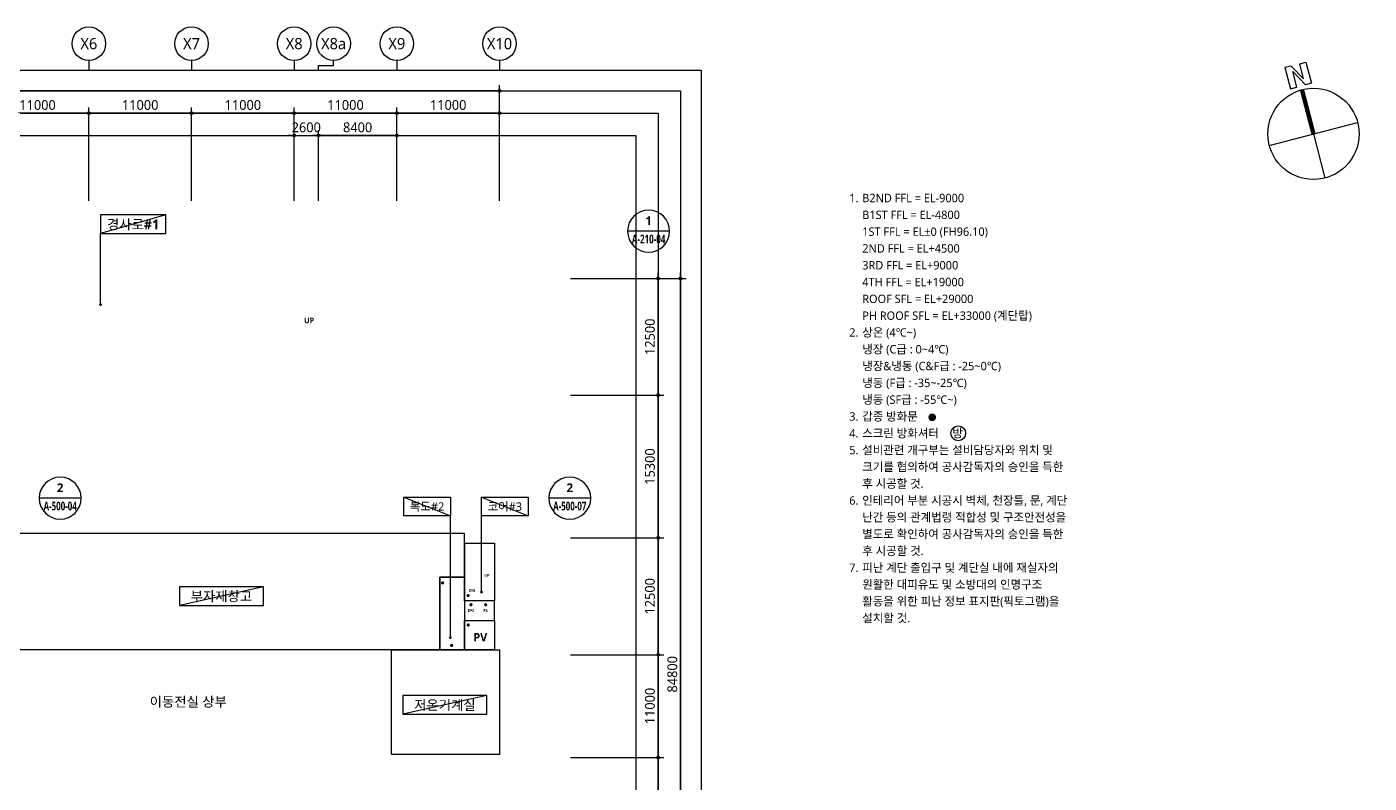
# Model space of a CAD drawing. Header units: millimetres. Extents: x -867282 to 190005487, y -1022614 to 455456909.
# Drawn here: x 635737 to 779566, y 88654 to 169666 of the extents above; entities that cross this region are included whole.
import ezdxf
from ezdxf.enums import TextEntityAlignment as Align

# ---------------------------------------------------------------- set-up
doc = ezdxf.new("R2010")
doc.units = ezdxf.units.MM
doc.header["$LTSCALE"] = 400
doc.header["$MEASUREMENT"] = 0
doc.header["$PDSIZE"] = -10
doc.layers.get('0').update_dxf_attribs({"linetype": 'CONTINUOUS'})
doc.layers.get('Defpoints').update_dxf_attribs({"color": 153, "linetype": 'CONTINUOUS'})
for name, color, linetype in [('A-ANNO-GRA1', 7, 'CONTINUOUS'), ('A-ANNO-NOTE', 7, 'CONTINUOUS'), ('A-ANNO-SYMB', 7, 'CONTINUOUS'), ('A-ANNO-TEXT1', 7, 'CONTINUOUS'), ('A-ANNO-TEXT2', 3, 'CONTINUOUS'), ('A-ANNO-TITL', 7, 'CONTINUOUS'), ('A-FLOR-MARK-ARCH', 1, 'CONTINUOUS'), ('A-ST-AXIS-BUB', 7, 'CONTINUOUS'), ('A-ST-AXIS-DIM', 7, 'CONTINUOUS'), ('AA-MKXS', 3, 'CONTINUOUS')]:
    doc.layers.add(name, color=color, linetype=linetype)
doc.layers.add('Defpoint', color=161, linetype='CONTINUOUS', plot=False)
doc.layers.add('면적', color=210, linetype='CONTINUOUS', plot=False)
doc.styles.add('2020음성 1차', font='')
doc.styles.add('SAMOO', font='romans.shx', dxfattribs={"bigfont": 'whgtxt.shx'})
doc.styles.add('SH_대대리576', font='malgun.ttf')
doc.styles.add('SH_진천_나눔', font='')
doc.styles.get('2020음성 1차').set_extended_font_data('NanumGothic', bold=True)
doc.styles.get('SH_진천_나눔').set_extended_font_data('NanumGothic', bold=True)
doc.dimstyles.new('SHP 600', dxfattribs={"dimscale": 300, "dimtxt": 3.5, "dimasz": 1, "dimexe": 2, "dimexo": 2, "dimgap": 1, "dimtad": 1, "dimdec": 0, "dimzin": 0, "dimdsep": 46, "dimtxsty": 'SH_대대리576', "dimblk": 'DIMDOT', "dimcen": 0.09, "dimclrt": 3, "dimadec": 0, "dimazin": 1, "dimtfac": 1, "dimtdec": 0, "dimtix": 1, "dimtmove": 2, "dimatfit": 0, "dimldrblk": 'DIMDOT', "dimfxl": 1, "dimtolj": 1, "dimtzin": 0, "dimarcsym": 0})

# ---------------------------------------------------------------- blocks, each defined once
blk = doc.blocks.new('DIMDOT')
at = {"color": 0}
blk.add_line((-2, 0), (2, 0), dxfattribs=at)
for radius in [0.5, 0.25]:
    blk.add_circle((0, 0), radius, dxfattribs=at)
blk = doc.blocks.new('*D4')
at = {"layer": 'A-ST-AXIS-DIM', "color": 0, "lineweight": -2, "transparency": 16777216}
for p, q in [((571782, 151016), (571782, 163416)), ((686082, 162816), (572082, 162816)), ((686382, 151016), (686382, 163416))]:
    blk.add_line(p, q, dxfattribs=at)
at = {"layer": 'Defpoints', "color": 0, "transparency": 16777216}
for p in [(571782, 162816), (571782, 150416), (686382, 150416)]:
    blk.add_point(p, dxfattribs=at)
at = {"layer": 'A-ST-AXIS-DIM', "color": 0, "linetype": 'ByBlock', "lineweight": -2, "transparency": 16777216, "xscale": 300, "yscale": 300, "zscale": 300, "rotation": 180}
blk.add_blockref('DIMDOT', (571782, 162816), dxfattribs=at)
at = {"layer": 'A-ST-AXIS-DIM', "color": 0, "linetype": 'ByBlock', "lineweight": -2, "transparency": 16777216, "xscale": 300, "yscale": 300, "zscale": 300}
blk.add_blockref('DIMDOT', (686382, 162816), dxfattribs=at)
at = {"layer": 'A-ST-AXIS-DIM', "color": 3, "transparency": 16777216, "insert": (629082, 163696), "char_height": 1050, "attachment_point": 5, "style": 'SH_대대리576'}
blk.add_mtext('\\A1;114600', dxfattribs=at)
blk = doc.blocks.new('*D9')
at = {"layer": 'A-ST-AXIS-DIM', "color": 0, "lineweight": -2, "transparency": 16777216}
for p, q in [((631382, 151016), (631382, 161016)), ((642082, 160416), (631682, 160416)), ((642382, 151016), (642382, 161016))]:
    blk.add_line(p, q, dxfattribs=at)
at = {"layer": 'Defpoints', "color": 0, "transparency": 16777216}
for p in [(631382, 160416), (631382, 150416), (642382, 150416)]:
    blk.add_point(p, dxfattribs=at)
at = {"layer": 'A-ST-AXIS-DIM', "color": 0, "linetype": 'ByBlock', "lineweight": -2, "transparency": 16777216, "xscale": 300, "yscale": 300, "zscale": 300, "rotation": 180}
blk.add_blockref('DIMDOT', (631382, 160416), dxfattribs=at)
at = {"layer": 'A-ST-AXIS-DIM', "color": 0, "linetype": 'ByBlock', "lineweight": -2, "transparency": 16777216, "xscale": 300, "yscale": 300, "zscale": 300}
blk.add_blockref('DIMDOT', (642382, 160416), dxfattribs=at)
at = {"layer": 'A-ST-AXIS-DIM', "color": 3, "transparency": 16777216, "insert": (636882, 161292), "char_height": 1050, "attachment_point": 5, "style": 'SH_대대리576'}
blk.add_mtext('\\A1;11000', dxfattribs=at)
blk = doc.blocks.new('*D10')
at = {"layer": 'A-ST-AXIS-DIM', "color": 0, "lineweight": -2, "transparency": 16777216}
for p, q in [((642382, 151016), (642382, 161016)), ((653082, 160416), (642682, 160416)), ((653382, 151016), (653382, 161016))]:
    blk.add_line(p, q, dxfattribs=at)
at = {"layer": 'Defpoints', "color": 0, "transparency": 16777216}
for p in [(642382, 160416), (642382, 150416), (653382, 150416)]:
    blk.add_point(p, dxfattribs=at)
at = {"layer": 'A-ST-AXIS-DIM', "color": 0, "linetype": 'ByBlock', "lineweight": -2, "transparency": 16777216, "xscale": 300, "yscale": 300, "zscale": 300, "rotation": 180}
blk.add_blockref('DIMDOT', (642382, 160416), dxfattribs=at)
at = {"layer": 'A-ST-AXIS-DIM', "color": 0, "linetype": 'ByBlock', "lineweight": -2, "transparency": 16777216, "xscale": 300, "yscale": 300, "zscale": 300}
blk.add_blockref('DIMDOT', (653382, 160416), dxfattribs=at)
at = {"layer": 'A-ST-AXIS-DIM', "color": 3, "transparency": 16777216, "insert": (647882, 161292), "char_height": 1050, "attachment_point": 5, "style": 'SH_대대리576'}
blk.add_mtext('\\A1;11000', dxfattribs=at)
blk = doc.blocks.new('*D11')
at = {"layer": 'A-ST-AXIS-DIM', "color": 0, "lineweight": -2, "transparency": 16777216}
for p, q in [((653382, 151016), (653382, 161016)), ((664082, 160416), (653682, 160416)), ((664382, 151016), (664382, 161016))]:
    blk.add_line(p, q, dxfattribs=at)
at = {"layer": 'Defpoints', "color": 0, "transparency": 16777216}
for p in [(653382, 160416), (653382, 150416), (664382, 150416)]:
    blk.add_point(p, dxfattribs=at)
at = {"layer": 'A-ST-AXIS-DIM', "color": 0, "linetype": 'ByBlock', "lineweight": -2, "transparency": 16777216, "xscale": 300, "yscale": 300, "zscale": 300, "rotation": 180}
blk.add_blockref('DIMDOT', (653382, 160416), dxfattribs=at)
at = {"layer": 'A-ST-AXIS-DIM', "color": 0, "linetype": 'ByBlock', "lineweight": -2, "transparency": 16777216, "xscale": 300, "yscale": 300, "zscale": 300}
blk.add_blockref('DIMDOT', (664382, 160416), dxfattribs=at)
at = {"layer": 'A-ST-AXIS-DIM', "color": 3, "transparency": 16777216, "insert": (658882, 161292), "char_height": 1050, "attachment_point": 5, "style": 'SH_대대리576'}
blk.add_mtext('\\A1;11000', dxfattribs=at)
blk = doc.blocks.new('*D12')
at = {"layer": 'A-ST-AXIS-DIM', "color": 0, "lineweight": -2, "transparency": 16777216}
for p, q in [((664382, 151016), (664382, 161016)), ((675082, 160416), (664682, 160416)), ((675382, 151016), (675382, 161016))]:
    blk.add_line(p, q, dxfattribs=at)
at = {"layer": 'Defpoints', "color": 0, "transparency": 16777216}
for p in [(664382, 160416), (664382, 150416), (675382, 150416)]:
    blk.add_point(p, dxfattribs=at)
at = {"layer": 'A-ST-AXIS-DIM', "color": 0, "linetype": 'ByBlock', "lineweight": -2, "transparency": 16777216, "xscale": 300, "yscale": 300, "zscale": 300, "rotation": 180}
blk.add_blockref('DIMDOT', (664382, 160416), dxfattribs=at)
at = {"layer": 'A-ST-AXIS-DIM', "color": 0, "linetype": 'ByBlock', "lineweight": -2, "transparency": 16777216, "xscale": 300, "yscale": 300, "zscale": 300}
blk.add_blockref('DIMDOT', (675382, 160416), dxfattribs=at)
at = {"layer": 'A-ST-AXIS-DIM', "color": 3, "transparency": 16777216, "insert": (669882, 161292), "char_height": 1050, "attachment_point": 5, "style": 'SH_대대리576'}
blk.add_mtext('\\A1;11000', dxfattribs=at)
blk = doc.blocks.new('*D13')
at = {"layer": 'A-ST-AXIS-DIM', "color": 0, "lineweight": -2, "transparency": 16777216}
for p, q in [((675382, 151016), (675382, 161016)), ((686082, 160416), (675682, 160416)), ((686382, 151016), (686382, 161016))]:
    blk.add_line(p, q, dxfattribs=at)
at = {"layer": 'Defpoints', "color": 0, "transparency": 16777216}
for p in [(675382, 160416), (675382, 150416), (686382, 150416)]:
    blk.add_point(p, dxfattribs=at)
at = {"layer": 'A-ST-AXIS-DIM', "color": 0, "linetype": 'ByBlock', "lineweight": -2, "transparency": 16777216, "xscale": 300, "yscale": 300, "zscale": 300, "rotation": 180}
blk.add_blockref('DIMDOT', (675382, 160416), dxfattribs=at)
at = {"layer": 'A-ST-AXIS-DIM', "color": 0, "linetype": 'ByBlock', "lineweight": -2, "transparency": 16777216, "xscale": 300, "yscale": 300, "zscale": 300}
blk.add_blockref('DIMDOT', (686382, 160416), dxfattribs=at)
at = {"layer": 'A-ST-AXIS-DIM', "color": 3, "transparency": 16777216, "insert": (680882, 161292), "char_height": 1050, "attachment_point": 5, "style": 'SH_대대리576'}
blk.add_mtext('\\A1;11000', dxfattribs=at)
blk = doc.blocks.new('*D163')
at = {"layer": 'A-ST-AXIS-DIM', "color": 0, "lineweight": -2, "transparency": 16777216}
for p, q in [((693982, 142716), (703982, 142716)), ((703382, 130516), (703382, 142416)), ((693982, 130216), (703982, 130216))]:
    blk.add_line(p, q, dxfattribs=at)
at = {"layer": 'Defpoints', "color": 0, "transparency": 16777216}
for p in [(693382, 142716), (703382, 142716), (693382, 130216)]:
    blk.add_point(p, dxfattribs=at)
at = {"layer": 'A-ST-AXIS-DIM', "color": 0, "linetype": 'ByBlock', "lineweight": -2, "transparency": 16777216, "xscale": 300, "yscale": 300, "zscale": 300}
for p, rotation in [((703382, 142716), 90), ((703382, 130216), 270)]:
    blk.add_blockref('DIMDOT', p, dxfattribs=dict(at, rotation=rotation))
at = {"layer": 'A-ST-AXIS-DIM', "color": 3, "transparency": 16777216, "insert": (702503, 136466), "char_height": 1050, "attachment_point": 5, "rotation": 90, "style": 'SH_대대리576'}
blk.add_mtext('\\A1;12500', dxfattribs=at)
blk = doc.blocks.new('*D164')
at = {"layer": 'A-ST-AXIS-DIM', "color": 0, "lineweight": -2, "transparency": 16777216}
for p, q in [((693982, 130216), (703982, 130216)), ((703382, 115216), (703382, 129916)), ((693982, 114916), (703982, 114916))]:
    blk.add_line(p, q, dxfattribs=at)
at = {"layer": 'Defpoints', "color": 0, "transparency": 16777216}
for p in [(693382, 130216), (703382, 130216), (693382, 114916)]:
    blk.add_point(p, dxfattribs=at)
at = {"layer": 'A-ST-AXIS-DIM', "color": 0, "linetype": 'ByBlock', "lineweight": -2, "transparency": 16777216, "xscale": 300, "yscale": 300, "zscale": 300}
for p, rotation in [((703382, 130216), 90), ((703382, 114916), 270)]:
    blk.add_blockref('DIMDOT', p, dxfattribs=dict(at, rotation=rotation))
at = {"layer": 'A-ST-AXIS-DIM', "color": 3, "transparency": 16777216, "insert": (702502, 122566), "char_height": 1050, "attachment_point": 5, "rotation": 90, "style": 'SH_대대리576'}
blk.add_mtext('\\A1;15300', dxfattribs=at)
blk = doc.blocks.new('*D165')
at = {"layer": 'A-ST-AXIS-DIM', "color": 0, "lineweight": -2, "transparency": 16777216}
for p, q in [((693982, 114916), (703982, 114916)), ((703382, 102716), (703382, 114616)), ((693982, 102416), (703982, 102416))]:
    blk.add_line(p, q, dxfattribs=at)
at = {"layer": 'Defpoints', "color": 0, "transparency": 16777216}
for p in [(693382, 114916), (703382, 114916), (693382, 102416)]:
    blk.add_point(p, dxfattribs=at)
at = {"layer": 'A-ST-AXIS-DIM', "color": 0, "linetype": 'ByBlock', "lineweight": -2, "transparency": 16777216, "xscale": 300, "yscale": 300, "zscale": 300}
for p, rotation in [((703382, 114916), 90), ((703382, 102416), 270)]:
    blk.add_blockref('DIMDOT', p, dxfattribs=dict(at, rotation=rotation))
at = {"layer": 'A-ST-AXIS-DIM', "color": 3, "transparency": 16777216, "insert": (702503, 108666), "char_height": 1050, "attachment_point": 5, "rotation": 90, "style": 'SH_대대리576'}
blk.add_mtext('\\A1;12500', dxfattribs=at)
blk = doc.blocks.new('*D166')
at = {"layer": 'A-ST-AXIS-DIM', "color": 0, "lineweight": -2, "transparency": 16777216}
for p, q in [((693982, 102416), (703982, 102416)), ((703382, 91716), (703382, 102116)), ((693982, 91416), (703982, 91416))]:
    blk.add_line(p, q, dxfattribs=at)
at = {"layer": 'Defpoints', "color": 0, "transparency": 16777216}
for p in [(693382, 102416), (703382, 102416), (693382, 91416)]:
    blk.add_point(p, dxfattribs=at)
at = {"layer": 'A-ST-AXIS-DIM', "color": 0, "linetype": 'ByBlock', "lineweight": -2, "transparency": 16777216, "xscale": 300, "yscale": 300, "zscale": 300}
for p, rotation in [((703382, 102416), 90), ((703382, 91416), 270)]:
    blk.add_blockref('DIMDOT', p, dxfattribs=dict(at, rotation=rotation))
at = {"layer": 'A-ST-AXIS-DIM', "color": 3, "transparency": 16777216, "insert": (702506, 96916), "char_height": 1050, "attachment_point": 5, "rotation": 90, "style": 'SH_대대리576'}
blk.add_mtext('\\A1;11000', dxfattribs=at)
blk = doc.blocks.new('*D167')
at = {"layer": 'A-ST-AXIS-DIM', "color": 0, "lineweight": -2, "transparency": 16777216}
for p, q in [((693982, 91416), (703982, 91416)), ((703382, 80716), (703382, 91116)), ((693982, 80416), (703982, 80416))]:
    blk.add_line(p, q, dxfattribs=at)
at = {"layer": 'Defpoints', "color": 0, "transparency": 16777216}
for p in [(693382, 91416), (703382, 91416), (693382, 80416)]:
    blk.add_point(p, dxfattribs=at)
at = {"layer": 'A-ST-AXIS-DIM', "color": 0, "linetype": 'ByBlock', "lineweight": -2, "transparency": 16777216, "xscale": 300, "yscale": 300, "zscale": 300}
for p, rotation in [((703382, 91416), 90), ((703382, 80416), 270)]:
    blk.add_blockref('DIMDOT', p, dxfattribs=dict(at, rotation=rotation))
at = {"layer": 'A-ST-AXIS-DIM', "color": 3, "transparency": 16777216, "insert": (702506, 85916), "char_height": 1050, "attachment_point": 5, "rotation": 90, "style": 'SH_대대리576'}
blk.add_mtext('\\A1;11000', dxfattribs=at)
blk = doc.blocks.new('*D170')
at = {"layer": 'A-ST-AXIS-DIM', "color": 0, "lineweight": -2, "transparency": 16777216}
for p, q in [((693982, 142716), (706382, 142716)), ((705782, 58216), (705782, 142416)), ((693982, 57916), (706382, 57916))]:
    blk.add_line(p, q, dxfattribs=at)
at = {"layer": 'Defpoints', "color": 0, "transparency": 16777216}
for p in [(693382, 142716), (705782, 142716), (693382, 57916)]:
    blk.add_point(p, dxfattribs=at)
at = {"layer": 'A-ST-AXIS-DIM', "color": 0, "linetype": 'ByBlock', "lineweight": -2, "transparency": 16777216, "xscale": 300, "yscale": 300, "zscale": 300}
for p, rotation in [((705782, 142716), 90), ((705782, 57916), 270)]:
    blk.add_blockref('DIMDOT', p, dxfattribs=dict(at, rotation=rotation))
at = {"layer": 'A-ST-AXIS-DIM', "color": 3, "transparency": 16777216, "insert": (704902, 100316), "char_height": 1050, "attachment_point": 5, "rotation": 90, "style": 'SH_대대리576'}
blk.add_mtext('\\A1;84800', dxfattribs=at)
blk = doc.blocks.new('*D182')
at = {"layer": 'A-ST-AXIS-DIM', "color": 0, "lineweight": -2, "transparency": 16777216}
blk.add_arc((686382, 69416), 2037, 98.44788, 217.82515, dxfattribs=at)
at = {"layer": 'Defpoints', "color": 0, "transparency": 16777216}
for p in [(686382, 91716), (684931, 70846), (686382, 69416), (686382, 69416), (675382, 57916)]:
    blk.add_point(p, dxfattribs=at)
at = {"layer": 'A-ST-AXIS-DIM', "color": 0, "linetype": 'ByBlock', "lineweight": -2, "transparency": 16777216, "xscale": 300, "yscale": 300, "zscale": 300}
for p, rotation in [((686382, 71453), 4.223939572344361), ((684974, 67945), 312.0490904476736)]:
    blk.add_blockref('DIMDOT', p, dxfattribs=dict(at, rotation=rotation))
at = {"layer": 'A-ST-AXIS-DIM', "color": 3, "transparency": 16777216, "insert": (683658, 70509), "char_height": 1050, "attachment_point": 5, "rotation": 68.13652, "style": 'SH_대대리576'}
blk.add_mtext('\\A1;136%%d', dxfattribs=at)
blk = doc.blocks.new('G$C3CD03619')
at = {"layer": 'A-ANNO-GRA1'}
blk.add_circle((11731, 792), 792, dxfattribs=at)
at = {"layer": 'A-FLOR-MARK-ARCH', "const_width": 408}
blk.add_lwpolyline([(8743, 2498, 1), (9152, 2498, 1)], format="xyb", close=True, dxfattribs=at)
at = {"layer": 'A-ANNO-NOTE', "style": 'SH_대대리576'}
blk.add_text('방', height=900, dxfattribs=at).set_placement((11108, 342))
at = {"layer": 'A-ANNO-TITL', "style": 'SH_대대리576'}
for s, p in [('1.', (547, 25992)), ('2.', (547, 11592)), ('3.', (547, 2592)), ('4.', (547, 792)), ('5.', (547, -1008)), ('6.', (547, -6408)), ('7.', (547, -13608))]:
    blk.add_text(s, height=900, dxfattribs=at).set_placement(p, align=Align.MIDDLE_CENTER)
for s, p in [('B2ND FFL = EL-9000', (1447, 25992)), ('B1ST FFL = EL-4800', (1447, 24192)), ('1ST FFL = EL%%p0 (FH96.10)', (1447, 22392)), ('2ND FFL = EL+4500', (1447, 20592)), ('3RD FFL = EL+9000', (1447, 18792)), ('4TH FFL = EL+19000', (1447, 16992)), ('ROOF SFL = EL+29000', (1447, 15192)), ('PH ROOF SFL = EL+33000 (계단탑)', (1447, 13392)), ('상온 (4℃~)', (1447, 11592)), ('냉장 (C급 : 0~4℃)', (1447, 9792)), ('냉장&냉동 (C&F급 : -25~0℃)', (1447, 7992)), ('냉동 (F급 : -35~-25℃)', (1447, 6192)), ('냉동 (SF급 : -55℃~)', (1447, 4392)), ('갑종 방화문', (1447, 2592)), ('스크린 방화셔터', (1447, 792)), ('설비관련 개구부는 설비담당자와 위치 및', (1447, -1008)), ('크기를 협의하여 공사감독자의 승인을 득한', (1447, -2808)), ('후 시공할 것.', (1447, -4608)), ('인테리어 부분 시공시 벽체, 천장틀, 문, 계단', (1447, -6408)), ('난간 등의 관계법령 적합성 및 구조안전성을', (1447, -8208)), ('별도로 확인하여 공사감독자의 승인을 득한', (1447, -10008)), ('후 시공할 것.', (1447, -11808)), ('피난 계단 출입구 및 계단실 내에 재실자의', (1447, -13608)), ('원활한 대피유도 및 소방대의 인명구조', (1447, -15408)), ('활동을 위한 피난 정보 표지판(픽토그램)을', (1447, -17208)), ('설치할 것.', (1447, -19008))]:
    blk.add_text(s, height=900, dxfattribs=at).set_placement(p, align=Align.MIDDLE_LEFT)
blk = doc.blocks.new('dr-sy-018-D-M')
at = {"layer": 'A-ANNO-SYMB'}
for p, q in [((-1, 16.4), (-2.5, 16.4)), ((-2.5, 16.4), (-2.5, 11.4)), ((-1, 16.4), (1, 12.8)), ((1, 12.8), (1, 16.4)), ((1, 16.4), (2.5, 16.4)), ((2.5, 16.4), (2.5, 11.4)), ((-1, 15.09), (1.05, 11.4)), ((-1, 11.4), (-1, 15.09)), ((-2.5, 11.4), (-1, 11.4)), ((2.5, 11.4), (1.05, 11.4)), ((-10.5, 0), (10.5, 0)), ((0, 0), (0, -10.5))]:
    blk.add_line(p, q, dxfattribs=at)
at = {"layer": 'A-ANNO-SYMB', "const_width": 1}
blk.add_lwpolyline([(0, 10.5), (0, 0)], dxfattribs=at)
at = {"layer": 'A-ANNO-SYMB'}
blk.add_circle((0, 0), 10.5, dxfattribs=at)
blk = doc.blocks.new('A-ST-AXIS-BUB-1')
at = {"layer": 'A-ST-AXIS-BUB'}
blk.add_line((0, 350), (0, 0), dxfattribs=at)
blk.add_circle((0, 950), 600, dxfattribs=at)
blk = doc.blocks.new('*U392')
at = {"layer": 'AA-MKXS', "color": 3, "linetype": 'Continuous', "ltscale": 5}
blk.add_line((-5.999976, 0), (5.999976, 0), dxfattribs=at)
blk.add_circle((0, 0), 5.999976, dxfattribs=at)
at = {"layer": 'AA-MKXS', "style": 'SAMOO', "width": 0.85}
blk.add_attdef('ViewNUM', text='', height=2.5, dxfattribs=at).set_placement((0, 1), align=Align.BOTTOM_CENTER)
blk.add_attdef('SheetNUM', text='', height=2.5, dxfattribs=at).set_placement((0, -1), align=Align.TOP_CENTER)
blk = doc.blocks.new('*D429')
at = {"layer": 'A-ST-AXIS-DIM', "color": 0, "lineweight": -2, "transparency": 16777216}
for p, q in [((664382, 151016), (664382, 158616)), ((666982, 151016), (666982, 158616)), ((664082, 158016), (663782, 158016)), ((664382, 158016), (666982, 158016)), ((667282, 158016), (667582, 158016))]:
    blk.add_line(p, q, dxfattribs=at)
at = {"layer": 'Defpoints', "color": 0, "transparency": 16777216}
for p in [(666982, 158016), (664382, 150416), (666982, 150416)]:
    blk.add_point(p, dxfattribs=at)
at = {"layer": 'A-ST-AXIS-DIM', "color": 0, "linetype": 'ByBlock', "lineweight": -2, "transparency": 16777216, "xscale": 300, "yscale": 300, "zscale": 300}
blk.add_blockref('DIMDOT', (664382, 158016), dxfattribs=at)
at = {"layer": 'A-ST-AXIS-DIM', "color": 0, "linetype": 'ByBlock', "lineweight": -2, "transparency": 16777216, "xscale": 300, "yscale": 300, "zscale": 300, "rotation": 180}
blk.add_blockref('DIMDOT', (666982, 158016), dxfattribs=at)
at = {"layer": 'A-ST-AXIS-DIM', "color": 3, "transparency": 16777216, "insert": (665682, 158896), "char_height": 1050, "attachment_point": 5, "style": 'SH_대대리576'}
blk.add_mtext('\\A1;2600', dxfattribs=at)
blk = doc.blocks.new('*D430')
at = {"layer": 'A-ST-AXIS-DIM', "color": 0, "lineweight": -2, "transparency": 16777216}
for p, q in [((666982, 151016), (666982, 158616)), ((675382, 151016), (675382, 158616)), ((675082, 158016), (667282, 158016))]:
    blk.add_line(p, q, dxfattribs=at)
at = {"layer": 'Defpoints', "color": 0, "transparency": 16777216}
for p in [(666982, 158016), (666982, 150416), (675382, 150416)]:
    blk.add_point(p, dxfattribs=at)
at = {"layer": 'A-ST-AXIS-DIM', "color": 0, "linetype": 'ByBlock', "lineweight": -2, "transparency": 16777216, "xscale": 300, "yscale": 300, "zscale": 300, "rotation": 180}
blk.add_blockref('DIMDOT', (666982, 158016), dxfattribs=at)
at = {"layer": 'A-ST-AXIS-DIM', "color": 0, "linetype": 'ByBlock', "lineweight": -2, "transparency": 16777216, "xscale": 300, "yscale": 300, "zscale": 300}
blk.add_blockref('DIMDOT', (675382, 158016), dxfattribs=at)
at = {"layer": 'A-ST-AXIS-DIM', "color": 3, "transparency": 16777216, "insert": (671182, 158896), "char_height": 1050, "attachment_point": 5, "style": 'SH_대대리576'}
blk.add_mtext('\\A1;8400', dxfattribs=at)
blk = doc.blocks.new('*D437')
at = {"layer": 'A-ST-AXIS-DIM', "color": 0, "lineweight": -2, "transparency": 16777216}
for p, q in [((664382, 151016), (664382, 158616)), ((666982, 151016), (666982, 158616)), ((664082, 158016), (663782, 158016)), ((664382, 158016), (666982, 158016)), ((667282, 158016), (667582, 158016))]:
    blk.add_line(p, q, dxfattribs=at)
at = {"layer": 'Defpoints', "color": 0, "transparency": 16777216}
for p in [(666982, 158016), (664382, 150416), (666982, 150416)]:
    blk.add_point(p, dxfattribs=at)
at = {"layer": 'A-ST-AXIS-DIM', "color": 0, "linetype": 'ByBlock', "lineweight": -2, "transparency": 16777216, "xscale": 300, "yscale": 300, "zscale": 300}
blk.add_blockref('DIMDOT', (664382, 158016), dxfattribs=at)
at = {"layer": 'A-ST-AXIS-DIM', "color": 0, "linetype": 'ByBlock', "lineweight": -2, "transparency": 16777216, "xscale": 300, "yscale": 300, "zscale": 300, "rotation": 180}
blk.add_blockref('DIMDOT', (666982, 158016), dxfattribs=at)
at = {"layer": 'A-ST-AXIS-DIM', "color": 3, "transparency": 16777216, "insert": (665682, 158896), "char_height": 1050, "attachment_point": 5, "style": 'SH_대대리576'}
blk.add_mtext('\\A1;2600', dxfattribs=at)
blk = doc.blocks.new('*D438')
at = {"layer": 'A-ST-AXIS-DIM', "color": 0, "lineweight": -2, "transparency": 16777216}
for p, q in [((666982, 151016), (666982, 158616)), ((675382, 151016), (675382, 158616)), ((675082, 158016), (667282, 158016))]:
    blk.add_line(p, q, dxfattribs=at)
at = {"layer": 'Defpoints', "color": 0, "transparency": 16777216}
for p in [(666982, 158016), (666982, 150416), (675382, 150416)]:
    blk.add_point(p, dxfattribs=at)
at = {"layer": 'A-ST-AXIS-DIM', "color": 0, "linetype": 'ByBlock', "lineweight": -2, "transparency": 16777216, "xscale": 300, "yscale": 300, "zscale": 300, "rotation": 180}
blk.add_blockref('DIMDOT', (666982, 158016), dxfattribs=at)
at = {"layer": 'A-ST-AXIS-DIM', "color": 0, "linetype": 'ByBlock', "lineweight": -2, "transparency": 16777216, "xscale": 300, "yscale": 300, "zscale": 300}
blk.add_blockref('DIMDOT', (675382, 158016), dxfattribs=at)
at = {"layer": 'A-ST-AXIS-DIM', "color": 3, "transparency": 16777216, "insert": (671182, 158896), "char_height": 1050, "attachment_point": 5, "style": 'SH_대대리576'}
blk.add_mtext('\\A1;8400', dxfattribs=at)
blk = doc.blocks.new('G$C349C1BBE')
at = {"layer": '면적'}
blk.add_lwpolyline([(110800, 18810), (108200, 18810), (108200, 14150), (108200, 14150), (108200, 11000), (19350, 11000), (19350, 22700), (19400, 22700), (19400, 23500), (55800, 23500), (55800, 22700), (55850, 22700), (55850, 14150), (59050, 14150), (59050, 22450), (59000, 22450), (59000, 23500), (110800, 23500), (110800, 22450), (110850, 22450), (110850, 18810)], dxfattribs=at)
for points in [[(16150, 22450), (19350, 22450), (19350, 16250), (16150, 16250)], [(59050, 16250), (55850, 16250), (55850, 22450), (59050, 22450)], [(114050, 16250), (110850, 16250), (110850, 22450), (114050, 22450)], [(5100, 20100), (9000, 20100), (9000, 15800), (5100, 15800)], [(9000, 20100), (16150, 20100), (16150, 14150), (16100, 14150), (16100, 14000), (16100, 11000), (15100, 11000), (15100, 6100), (12700, 6100), (12700, 10070), (9850, 10070), (9850, 10070), (8350, 10070), (8350, 10070), (5500, 10070), (5500, 12000), (9800, 12000), (9800, 13200), (13000, 13200), (13000, 15800), (9000, 15800)], [(108200, 18810), (110850, 18810), (110850, 11000), (108200, 11000)], [(16150, 14150), (19350, 14150), (19350, 16250), (16150, 16250)], [(55850, 16250), (59050, 16250), (59050, 14150), (55850, 14150)], [(55850, 14150), (59050, 14150), (59050, 16250), (55850, 16250)], [(110850, 14150), (114050, 14150), (114050, 16250), (110850, 16250)], [(5100, 15800), (5100, 12000), (9800, 12000), (9800, 13200), (13000, 13200), (13000, 15800)], [(16100, 11000), (19350, 11000), (19350, 14150), (16100, 14150)], [(110850, 14150), (114050, 14150), (114050, 11000), (110850, 11000)], [(0, 12000), (0, 8850), (1900, 8850), (1900, 6100), (5500, 6100), (5500, 12000)], [(5500, 10070), (5500, 6100), (9100, 6100), (9100, 8370), (8350, 8370), (8350, 10070)], [(9850, 8370), (8350, 8370), (8350, 10070), (9850, 10070)], [(9850, 10070), (9850, 8370), (9100, 8370), (9100, 6100), (12700, 6100), (12700, 10070)], [(103025, 11000), (114600, 11000), (114600, -200), (103025, -200)], [(0, 6100), (0, 0), (5100, 0), (5100, 3200), (7300, 3200), (7300, 6100)], [(7300, 6100), (15100, 6100), (15100, 3200), (7300, 3200)]]:
    blk.add_lwpolyline(points, close=True, dxfattribs=at)

msp = doc.modelspace()

# ---------------------------------------------------------------- linework, layer by layer
at = {"layer": 'A-ANNO-GRA1'}
for points in [[(643631.8, 147519.3), (650631.8, 147519.3), (650631.8, 149519.3), (643631.8, 149519.3)], [(681117.9, 117296), (676117.9, 117296), (676117.9, 119296), (681117.9, 119296)], [(689457.2, 117296), (684457.2, 117296), (684457.2, 119296), (689457.2, 119296)], [(652083.3, 107685.6), (661083.3, 107685.6), (661083.3, 109685.6), (652083.3, 109685.6)], [(676033.4, 96028.3), (685033.4, 96028.3), (685033.4, 98028.3), (676033.4, 98028.3)]]:
    msp.add_lwpolyline(points, close=True, dxfattribs=at)
for points in [[(643631.8, 139916.3), (643631.8, 147519.3)], [(681117.9, 104239.6), (681117.9, 117296)], [(684457.2, 109118.3), (684457.2, 117296)]]:
    msp.add_lwpolyline(points, dxfattribs=at)
at = {"layer": 'A-ANNO-GRA1', "const_width": 150}
for points in [[(643631.8, 139841.3, 1), (643631.8, 139991.3, 1)], [(684382.2, 109118.3, 1), (684532.2, 109118.3, 1)], [(681042.9, 104239.6, 1), (681192.9, 104239.6, 1)]]:
    msp.add_lwpolyline(points, format="xyb", close=True, dxfattribs=at)
at = {"layer": 'A-FLOR-MARK-ARCH', "const_width": 168.8}
for points in [[(680196.8, 110100.5, 1), (680365.5, 110100.5, 1)], [(682940.7, 108743.1, 1), (683109.5, 108743.1, 1)], [(683241.7, 107768, 1), (683410.4, 107768, 1)], [(684815, 107766.3, 1), (684983.8, 107766.3, 1)], [(682944.2, 105594.9, 1), (683112.9, 105594.9, 1)], [(681167.8, 103402.9, 1), (681336.5, 103402.9, 1)]]:
    msp.add_lwpolyline(points, format="xyb", close=True, dxfattribs=at)
at = {"layer": 'A-ST-AXIS-BUB'}
msp.add_lwpolyline([(666981.8, 165016.3), (666981.8, 165541.3), (668604.7, 165541.3), (668604.7, 166066.3)], dxfattribs=at)
msp.add_circle((668604.7, 167866.3), 1800, dxfattribs=at)
at = {"layer": 'Defpoint'}
for p, q in [((650631.8, 149519.3), (643631.8, 147519.3)), ((676117.9, 119296), (681117.9, 117296)), ((684457.2, 119296), (689457.2, 117296)), ((661083.3, 109685.6), (652083.3, 107685.6)), ((685033.4, 98028.3), (676033.4, 96028.3))]:
    msp.add_line(p, q, dxfattribs=at)
for points in [[(707981.8, 36444.9), (536781.8, 36444.9), (536781.8, 165016.3), (707981.8, 165016.3)], [(705781.8, 38644.9), (538981.8, 38644.9), (538981.8, 162816.3), (705781.8, 162816.3)], [(703381.8, 41044.9), (541381.8, 41044.9), (541381.8, 160416.3), (703381.8, 160416.3)], [(700981.8, 43444.9), (543781.8, 43444.9), (543781.8, 158016.3), (700981.8, 158016.3)]]:
    msp.add_lwpolyline(points, close=True, dxfattribs=at)

# ---------------------------------------------------------------- block references
at = {"xscale": 465.6960000000489, "yscale": 465.6960000000489, "zscale": 465.6960000000489, "rotation": 14.62512501076412}
msp.add_blockref('dr-sy-018-D-M', (773600, 158200), dxfattribs=at)
for name, p in [('G$C3CD03619', (723802.4, 125338.9)), ('G$C349C1BBE', (571781.8, 91916.3))]:
    msp.add_blockref(name, p)
ref = msp.add_blockref('*U392', (702363.5, 147779.8), dxfattribs=dict(xscale=-375.0015000059622, yscale=375.0015000059622, zscale=375.0015000059622))
ref.add_attrib('SheetNUM', 'A-210-04', dxfattribs={"layer": 'AA-MKXS', "height": 937.5, "style": '2020음성 1차', "width": 0.7}).set_placement((702363.5, 147404.8), align=Align.TOP_CENTER)
ref.add_attrib('ViewNUM', '1', dxfattribs={"layer": 'AA-MKXS', "height": 937.5, "style": '2020음성 1차'}).set_placement((702363.5, 148154.8), align=Align.BOTTOM_CENTER)
ref = msp.add_blockref('*U392', (639313.5, 119179.8), dxfattribs=dict(xscale=-375.0015000059622, yscale=375.0015000059622, zscale=375.0015000059622))
ref.add_attrib('SheetNUM', 'A-500-04', dxfattribs={"layer": 'AA-MKXS', "height": 930, "style": '2020음성 1차', "width": 0.7}).set_placement((639313.5, 118804.8, 103000), align=Align.TOP_CENTER)
ref.add_attrib('ViewNUM', '2', dxfattribs={"layer": 'AA-MKXS', "height": 930, "style": '2020음성 1차'}).set_placement((639313.5, 119554.8, 103000), align=Align.BOTTOM_CENTER)
ref = msp.add_blockref('*U392', (693913.5, 119179.8), dxfattribs=dict(xscale=-375.0015000059622, yscale=375.0015000059622, zscale=375.0015000059622))
ref.add_attrib('SheetNUM', 'A-500-07', dxfattribs={"layer": 'AA-MKXS', "height": 930, "style": '2020음성 1차', "width": 0.7}).set_placement((693913.5, 118804.8, 103000), align=Align.TOP_CENTER)
ref.add_attrib('ViewNUM', '2', dxfattribs={"layer": 'AA-MKXS', "height": 930, "style": '2020음성 1차'}).set_placement((693913.5, 119554.8, 103000), align=Align.BOTTOM_CENTER)
at = {"layer": 'A-ST-AXIS-BUB', "xscale": 3, "yscale": 3, "zscale": 3}
for p in [(642381.8, 165016.3), (653381.8, 165016.3), (664381.8, 165016.3), (675381.8, 165016.3), (686381.8, 165016.3)]:
    msp.add_blockref('A-ST-AXIS-BUB-1', p, dxfattribs=at)

# ---------------------------------------------------------------- texts
at = {"layer": 'A-ANNO-TEXT1', "style": 'SH_대대리576'}
for s, p in [('X6', (642381.8, 167866.3)), ('X7', (653381.8, 167866.3)), ('X8', (664381.8, 167866.3)), ('X8a', (668604.7, 167866.3)), ('X9', (675381.8, 167866.3)), ('X10', (686381.8, 167866.3))]:
    msp.add_text(s, height=1200, dxfattribs=at).set_placement(p, align=Align.MIDDLE_CENTER)
at = {"layer": 'A-ANNO-TEXT1', "style": 'SH_진천_나눔'}
for s, height, p in [('UP', 600, (665981.8, 138216.3)), ('UP', 300, (685031.8, 110916.3)), ('DN', 300, (683431.8, 109296.3)), ('EPS', 300, (683331.8, 107141.3)), ('PS', 300, (684881.8, 107141.3)), ('PV', 900, (684319.5, 104281))]:
    msp.add_text(s, height=height, dxfattribs=at).set_placement(p, align=Align.MIDDLE)
at = {"layer": 'A-ANNO-TEXT2'}
for s, height, style, p in [('경사로#1', 1050, 'SH_진천_나눔', (647131.8, 148519.3)), ('복도#2', 900, 'SH_대대리576', (678617.9, 118296)), ('코어#3', 900, 'SH_대대리576', (686957.2, 118296)), ('부자재창고', 1050, 'SH_진천_나눔', (656583.3, 108685.6)), ('이동전실 상부', 1050, 'SH_진천_나눔', (653032.5, 97382)), ('저온기계실', 1050, 'SH_진천_나눔', (680533.4, 97028.3))]:
    msp.add_text(s, height=height, dxfattribs=dict(at, style=style)).set_placement(p, align=Align.MIDDLE)

# ---------------------------------------------------------------- dimensions: what is measured, and where the dimension line sits
at = {"layer": 'A-ST-AXIS-DIM'}
for base, p1, p2, picture, middle in [((571781.8, 162816.3), (686381.8, 150416.3), (571781.8, 150416.3), '*D4', (629081.8, 163695.8)), ((631381.8, 160416.3), (642381.8, 150416.3), (631381.8, 150416.3), '*D9', (636881.8, 161292.1)), ((642381.8, 160416.3), (653381.8, 150416.3), (642381.8, 150416.3), '*D10', (647881.8, 161292.1)), ((653381.8, 160416.3), (664381.8, 150416.3), (653381.8, 150416.3), '*D11', (658881.8, 161292.1)), ((664381.8, 160416.3), (675381.8, 150416.3), (664381.8, 150416.3), '*D12', (669881.8, 161292.1)), ((675381.8, 160416.3), (686381.8, 150416.3), (675381.8, 150416.3), '*D13', (680881.8, 161292.1))]:
    dim = msp.add_linear_dim(base=base, p1=p1, p2=p2, dimstyle='SHP 600', dxfattribs=at)
    dim.commit()
    dim.dimension.update_dxf_attribs({"geometry": picture, "text_midpoint": middle})
for base, p1, p2, angle, picture, middle in [((666981.8, 158016.3), (664381.8, 150416.3), (666981.8, 150416.3), 180, '*D429', (665681.8, 158895.8)), ((666981.8, 158016.3), (664381.8, 150416.3), (666981.8, 150416.3), 180, '*D437', (665681.8, 158895.8)), ((666981.8, 158016.3), (675381.8, 150416.3), (666981.8, 150416.3), 0, '*D430', (671181.8, 158895.8)), ((666981.8, 158016.3), (675381.8, 150416.3), (666981.8, 150416.3), 0, '*D438', (671181.8, 158895.8)), ((703381.8, 142716.3), (693381.8, 130216.3), (693381.8, 142716.3), 270, '*D163', (702503.1, 136466.3)), ((705781.8, 142716.3), (693381.8, 57916.3), (693381.8, 142716.3), 270, '*D170', (704902.4, 100316.3)), ((703381.8, 130216.3), (693381.8, 114916.3), (693381.8, 130216.3), 270, '*D164', (702502.4, 122566.3)), ((703381.8, 114916.3), (693381.8, 102416.3), (693381.8, 114916.3), 270, '*D165', (702503.1, 108666.3)), ((703381.8, 102416.3), (693381.8, 91416.3), (693381.8, 102416.3), 270, '*D166', (702506.1, 96916.3)), ((703381.8, 91416.3), (693381.8, 80416.3), (693381.8, 91416.3), 270, '*D167', (702506.1, 85916.3))]:
    dim = msp.add_linear_dim(base=base, p1=p1, p2=p2, angle=angle, dimstyle='SHP 600', dxfattribs=at)
    dim.commit()
    dim.dimension.update_dxf_attribs({"geometry": picture, "text_midpoint": middle})
dim = msp.add_angular_dim_2l(base=(684931.2, 70845.7), line1=((686381.8, 69416.3), (686381.8, 91716.3)), line2=((675381.8, 57916.3, 103000), (686381.8, 69416.3)), dimstyle='SHP 600', dxfattribs=at)
dim.commit()
dim.dimension.update_dxf_attribs({"geometry": '*D182', "text_midpoint": (683658.3, 70509.2)})

doc.saveas('drawing.dxf')
